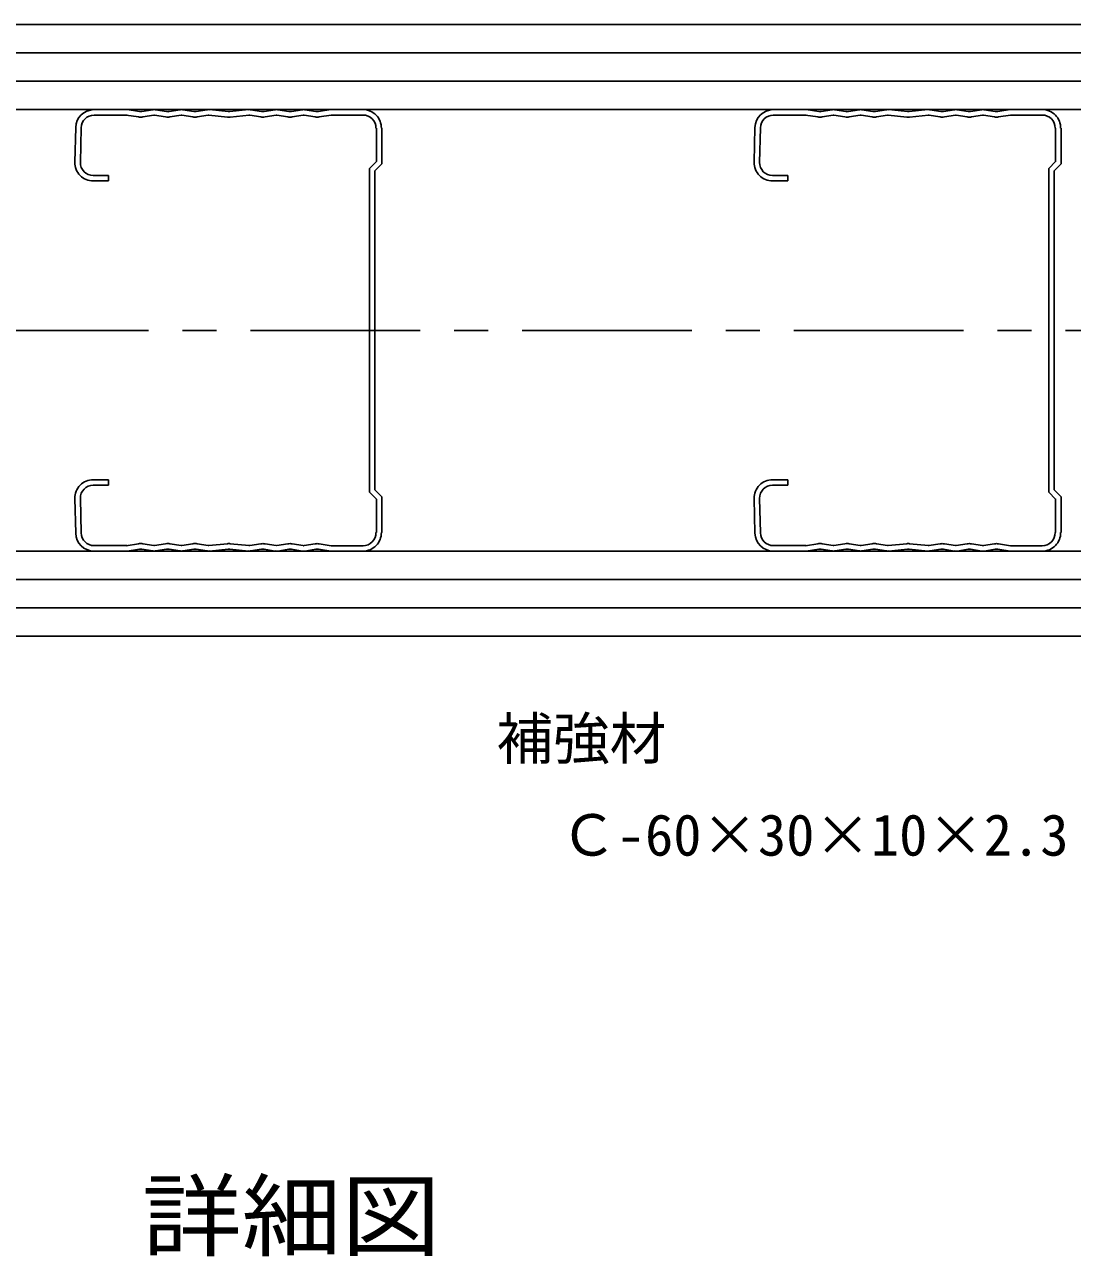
# Model space of a CAD drawing. Units: millimetres on the paper, enlarged 30 times, with parts at other scales. Extents: x -4126 to 4124, y -2920 to 2852.
# Drawn here: x 1846 to 2772, y -60 to 1028 of the extents above; entities that cross this region are included whole.
import ezdxf
from ezdxf.enums import TextEntityAlignment as Align

# ---------------------------------------------------------------- set-up
doc = ezdxf.new("R2010")
doc.units = ezdxf.units.MM
doc.header["$LTSCALE"] = 30
doc.linetypes.add('CHAIN1', pattern=[8, 5, -1, 1, -1])
doc.layers.add('2-6_文字', color=3, linetype='Continuous')
doc.styles.add('ＭＳ ゴシック', font='')
doc.styles.get('ＭＳ ゴシック').set_extended_font_data('MS Gothic')

msp = doc.modelspace()

# ---------------------------------------------------------------- linework, layer by layer
at = {"layer": '2-6_文字'}
for p, q in [((1106.53, 1028.17), (3251.43, 1028.17)), ((1106.53, 953.17), (3251.43, 953.17)), ((1907.67, 953.08), (1936.83, 953.09)), ((1907.67, 948.28), (1936.84, 948.29)), ((1936.09, 948.35), (1947.04, 946.63)), ((1936.83, 953.09), (1947.78, 951.37)), ((1949.98, 951.38), (1959.72, 953)), ((1950.76, 946.65), (1960.51, 948.27)), ((1961.19, 948.27), (1970.94, 946.66)), ((1961.97, 953), (1971.72, 951.39)), ((1973.98, 951.39), (1983.72, 953.01)), ((1974.76, 946.66), (1984.51, 948.28)), ((1985.19, 948.28), (1994.94, 946.67)), ((1985.97, 953.01), (1995.72, 951.4)), ((1997.98, 951.4), (2007.72, 953.02)), ((1998.76, 946.67), (2008.51, 948.28)), ((2009.07, 948.3), (2025.64, 946.58)), ((2009.56, 953.08), (2026.13, 951.36)), ((2044.13, 953.09), (2027.56, 951.36)), ((2044.63, 948.31), (2028.06, 946.58)), ((2054.94, 946.69), (2045.19, 948.3)), ((2055.72, 951.42), (2045.97, 953.03)), ((2067.72, 953.04), (2057.98, 951.42)), ((2068.51, 948.31), (2058.76, 946.69)), ((2078.94, 946.69), (2069.19, 948.31)), ((2079.72, 951.43), (2069.97, 953.04)), ((2091.72, 953.05), (2081.98, 951.43)), ((2092.51, 948.31), (2082.76, 946.7)), ((2102.94, 946.7), (2093.19, 948.31)), ((2103.72, 951.44), (2093.97, 953.05)), ((2116.86, 953.15), (2105.92, 951.43)), ((2117.23, 948.35), (2106.66, 946.69)), ((2116.86, 953.15), (2145.26, 953.16)), ((2117.23, 948.35), (2145.26, 948.36)), ((2507.67, 953.08), (2536.83, 953.09)), ((2507.67, 948.28), (2536.84, 948.29)), ((2536.09, 948.35), (2547.04, 946.63)), ((2536.83, 953.09), (2547.78, 951.37)), ((2549.98, 951.38), (2559.72, 953)), ((2550.76, 946.65), (2560.51, 948.27)), ((2561.19, 948.27), (2570.94, 946.66)), ((2561.97, 953), (2571.72, 951.39)), ((2573.98, 951.39), (2583.72, 953.01)), ((2574.76, 946.66), (2584.51, 948.28)), ((2585.19, 948.28), (2594.94, 946.67)), ((2585.97, 953.01), (2595.72, 951.4)), ((2597.98, 951.4), (2607.72, 953.02)), ((2598.76, 946.67), (2608.51, 948.28)), ((2609.07, 948.3), (2625.64, 946.58)), ((2609.56, 953.08), (2626.13, 951.36)), ((2644.13, 953.09), (2627.56, 951.36)), ((2644.63, 948.31), (2628.06, 946.58)), ((2654.94, 946.69), (2645.19, 948.3)), ((2655.72, 951.42), (2645.97, 953.03)), ((2667.72, 953.04), (2657.98, 951.42)), ((2668.51, 948.31), (2658.76, 946.69)), ((2678.94, 946.69), (2669.19, 948.31)), ((2679.72, 951.43), (2669.97, 953.04)), ((2691.72, 953.05), (2681.98, 951.43)), ((2692.51, 948.31), (2682.76, 946.7)), ((2702.94, 946.7), (2693.19, 948.31)), ((2703.72, 951.44), (2693.97, 953.05)), ((2716.86, 953.15), (2705.92, 951.43)), ((2717.23, 948.35), (2706.66, 946.69)), ((2716.86, 953.15), (2745.26, 953.16)), ((2717.23, 948.35), (2745.26, 948.36)), ((1891.48, 937.24), (1890.78, 906.64)), ((1896.27, 937.14), (1895.58, 906.54)), ((2161.83, 936.59), (2161.83, 905.17)), ((2491.48, 937.24), (2490.78, 906.64)), ((2496.27, 937.14), (2495.58, 906.54)), ((2761.83, 936.59), (2761.83, 905.17)), ((2161.83, 905.17), (2155.83, 899.17)), ((2761.83, 905.17), (2755.83, 899.17)), ((1906.98, 894.88), (1920.41, 894.88)), ((1920.41, 894.88), (1920.41, 890.08)), ((2151.03, 901.15), (2151.03, 623.17)), ((2155.83, 899.17), (2155.83, 623.17)), ((2506.98, 894.88), (2520.41, 894.88)), ((2520.41, 894.88), (2520.41, 890.08)), ((2751.03, 901.15), (2751.03, 623.17)), ((2755.83, 899.17), (2755.83, 623.17)), ((1906.98, 890.08), (1920.41, 890.08)), ((2506.98, 890.08), (2520.41, 890.08)), ((1906.98, 626.25), (1920.41, 626.25)), ((1906.98, 621.45), (1920.41, 621.45)), ((1920.41, 621.45), (1920.41, 626.25)), ((2151.03, 615.18), (2151.03, 623.17)), ((2155.83, 617.17), (2155.83, 623.17)), ((2506.98, 626.25), (2520.41, 626.25)), ((2506.98, 621.45), (2520.41, 621.45)), ((2520.41, 621.45), (2520.41, 626.25)), ((2751.03, 615.18), (2751.03, 623.17)), ((2755.83, 617.17), (2755.83, 623.17)), ((1891.48, 579.09), (1890.78, 609.69)), ((1896.27, 579.2), (1895.58, 609.8)), ((2161.83, 611.17), (2155.83, 617.17)), ((2161.83, 579.74), (2161.83, 611.17)), ((2491.48, 579.09), (2490.78, 609.69)), ((2496.27, 579.2), (2495.58, 609.8)), ((2761.83, 611.17), (2755.83, 617.17)), ((2761.83, 579.74), (2761.83, 611.17)), ((1907.67, 568.05), (1936.84, 568.04)), ((1936.09, 567.99), (1947.04, 569.7)), ((1950.76, 569.68), (1960.51, 568.06)), ((1961.19, 568.06), (1970.94, 569.68)), ((1974.76, 569.67), (1984.51, 568.06)), ((1985.19, 568.06), (1994.94, 569.67)), ((1998.76, 569.67), (2008.51, 568.05)), ((2009.07, 568.03), (2025.64, 569.75)), ((2044.63, 568.02), (2028.06, 569.75)), ((2054.94, 569.65), (2045.19, 568.03)), ((2068.51, 568.03), (2058.76, 569.64)), ((2078.94, 569.64), (2069.19, 568.03)), ((2092.51, 568.02), (2082.76, 569.64)), ((2102.94, 569.63), (2093.19, 568.02)), ((2117.23, 567.98), (2106.66, 569.64)), ((2117.23, 567.98), (2145.26, 567.97)), ((2507.67, 568.05), (2536.84, 568.04)), ((2536.09, 567.99), (2547.04, 569.7)), ((2550.76, 569.68), (2560.51, 568.06)), ((2561.19, 568.06), (2570.94, 569.68)), ((2574.76, 569.67), (2584.51, 568.06)), ((2585.19, 568.06), (2594.94, 569.67)), ((2598.76, 569.67), (2608.51, 568.05)), ((2609.07, 568.03), (2625.64, 569.75)), ((2644.63, 568.02), (2628.06, 569.75)), ((2654.94, 569.65), (2645.19, 568.03)), ((2668.51, 568.03), (2658.76, 569.64)), ((2678.94, 569.64), (2669.19, 568.03)), ((2692.51, 568.02), (2682.76, 569.64)), ((2702.94, 569.63), (2693.19, 568.02)), ((2717.23, 567.98), (2706.66, 569.64)), ((2717.23, 567.98), (2745.26, 567.97)), ((1106.53, 563.17), (3251.43, 563.17)), ((1907.67, 563.25), (1936.83, 563.24)), ((1936.83, 563.24), (1947.78, 564.96)), ((1949.98, 564.95), (1959.72, 563.33)), ((1961.97, 563.33), (1971.72, 564.94)), ((1973.98, 564.94), (1983.72, 563.32)), ((1985.97, 563.32), (1995.72, 564.93)), ((1997.98, 564.93), (2007.72, 563.31)), ((2009.56, 563.26), (2026.13, 564.98)), ((2044.13, 563.24), (2027.56, 564.98)), ((2055.72, 564.91), (2045.97, 563.3)), ((2067.72, 563.29), (2057.98, 564.91)), ((2079.72, 564.9), (2069.97, 563.29)), ((2091.72, 563.28), (2081.98, 564.9)), ((2103.72, 564.89), (2093.97, 563.28)), ((2116.86, 563.18), (2105.92, 564.9)), ((2116.86, 563.18), (2145.26, 563.17)), ((2507.67, 563.25), (2536.83, 563.24)), ((2536.83, 563.24), (2547.78, 564.96)), ((2549.98, 564.95), (2559.72, 563.33)), ((2561.97, 563.33), (2571.72, 564.94)), ((2573.98, 564.94), (2583.72, 563.32)), ((2585.97, 563.32), (2595.72, 564.93)), ((2597.98, 564.93), (2607.72, 563.31)), ((2609.56, 563.26), (2626.13, 564.98)), ((2644.13, 563.24), (2627.56, 564.98)), ((2655.72, 564.91), (2645.97, 563.3)), ((2667.72, 563.29), (2657.98, 564.91)), ((2679.72, 564.9), (2669.97, 563.29)), ((2691.72, 563.28), (2681.98, 564.9)), ((2703.72, 564.89), (2693.97, 563.28)), ((2716.86, 563.18), (2705.92, 564.9)), ((2716.86, 563.18), (2745.26, 563.17)), ((1106.53, 488.17), (3251.43, 488.17))]:
    msp.add_line(p, q, dxfattribs=at)
at = {"layer": '2-6_文字', "color": 4}
for p, q in [((1106.53, 1003.17), (3251.43, 1003.17)), ((1106.53, 978.17), (3251.43, 978.17)), ((1106.53, 538.17), (3251.43, 538.17)), ((1106.53, 513.17), (3251.43, 513.17))]:
    msp.add_line(p, q, dxfattribs=at)
at = {"layer": '2-6_文字', "color": 4, "linetype": 'CHAIN1'}
msp.add_line((1085.78, 758.17), (3728.42, 758.17), dxfattribs=at)
at = {"layer": '2-6_文字'}
for points in [[(2157.03, 936.59), (2157.03, 907.15), (2151.03, 901.15)], [(2757.03, 936.59), (2757.03, 907.15), (2751.03, 901.15)], [(2157.03, 579.74), (2157.03, 609.18), (2151.03, 615.18)], [(2757.03, 579.74), (2757.03, 609.18), (2751.03, 615.18)]]:
    msp.add_lwpolyline(points, dxfattribs=at)
for centre, radius, start, end in [((1907.67, 936.88), 16.2, 90.01999, 178.69998), ((1907.67, 936.88), 11.4, 90.01999, 178.69998), ((1948.85, 958.19), 11.7, 261.10429, 270.01999), ((1948.85, 958.19), 6.9, 261.10429, 270.01999), ((1948.85, 958.19), 6.9, 270.01999, 279.42708), ((1948.85, 958.19), 11.7, 270.01999, 279.42708), ((1960.85, 946.2), 6.9, 90.01999, 99.42708), ((1960.85, 946.2), 2.1, 90.01999, 99.42708), ((1960.85, 946.2), 6.9, 80.6129, 90.01999), ((1960.85, 946.2), 2.1, 80.6129, 90.01999), ((1972.84, 958.2), 11.7, 260.6129, 270.01999), ((1972.84, 958.2), 6.9, 260.6129, 270.01999), ((1972.84, 958.2), 6.9, 270.01999, 279.42708), ((1972.84, 958.2), 11.7, 270.01999, 279.42708), ((1984.85, 946.2), 6.9, 90.01999, 99.42708), ((1984.85, 946.2), 2.1, 90.01999, 99.42708), ((1984.85, 946.2), 6.9, 80.6129, 90.01999), ((1984.85, 946.2), 2.1, 80.6129, 90.01999), ((1996.84, 958.21), 11.7, 260.6129, 270.01999), ((1996.84, 958.21), 6.9, 260.6129, 270.01999), ((1996.84, 958.21), 6.9, 270.01999, 279.42708), ((1996.84, 958.21), 11.7, 270.01999, 279.42708), ((2008.85, 946.21), 6.9, 90.01999, 99.42708), ((2008.85, 946.21), 2.1, 90.01999, 99.42708), ((2008.85, 946.21), 6.9, 80.6129, 90.01999), ((2008.85, 946.21), 2.1, 80.6129, 90.01999), ((2026.84, 958.22), 11.7, 264.07425, 270.01999), ((2026.84, 958.22), 6.9, 264.07425, 270.01999), ((2026.84, 958.22), 6.9, 270.01999, 275.96571), ((2026.84, 958.22), 11.7, 270.01999, 275.96571), ((2044.85, 946.23), 6.9, 90.01999, 99.42708), ((2044.85, 946.23), 2.1, 90.01999, 99.42708), ((2044.85, 946.23), 6.9, 80.6129, 90.01999), ((2044.85, 946.23), 2.1, 80.6129, 90.01999), ((2056.84, 958.23), 11.7, 260.6129, 270.01999), ((2056.84, 958.23), 6.9, 260.6129, 270.01999), ((2056.84, 958.23), 6.9, 270.01999, 279.42708), ((2056.84, 958.23), 11.7, 270.01999, 279.42708), ((2068.85, 946.23), 6.9, 90.01999, 99.42708), ((2068.85, 946.23), 2.1, 90.01999, 99.42708), ((2068.85, 946.23), 6.9, 80.6129, 90.01999), ((2068.85, 946.23), 2.1, 80.6129, 90.01999), ((2080.84, 958.24), 11.7, 260.6129, 270.01999), ((2080.84, 958.24), 6.9, 260.6129, 270.01999), ((2080.84, 958.24), 6.9, 270.01999, 279.42708), ((2080.84, 958.24), 11.7, 270.01999, 279.42708), ((2092.85, 946.24), 6.9, 90.01999, 99.42708), ((2092.85, 946.24), 2.1, 90.01999, 99.42708), ((2092.85, 946.24), 6.9, 80.6129, 90.01999), ((2092.85, 946.24), 2.1, 80.6129, 90.01999), ((2104.84, 958.25), 11.7, 260.6129, 270.01999), ((2104.84, 958.25), 6.9, 260.6129, 270.01999), ((2104.84, 958.25), 6.9, 270.01999, 278.93567), ((2104.84, 958.25), 11.7, 270.01999, 278.93567), ((2145.26, 936.96), 16.2, 358.69998, 90.01999), ((2145.26, 936.96), 11.4, 358.69998, 90.01999), ((2507.67, 936.88), 16.2, 90.01999, 178.69998), ((2507.67, 936.88), 11.4, 90.01999, 178.69998), ((2548.85, 958.19), 11.7, 261.10429, 270.01999), ((2548.85, 958.19), 6.9, 261.10429, 270.01999), ((2548.85, 958.19), 6.9, 270.01999, 279.42708), ((2548.85, 958.19), 11.7, 270.01999, 279.42708), ((2560.85, 946.2), 6.9, 90.01999, 99.42708), ((2560.85, 946.2), 2.1, 90.01999, 99.42708), ((2560.85, 946.2), 6.9, 80.6129, 90.01999), ((2560.85, 946.2), 2.1, 80.6129, 90.01999), ((2572.84, 958.2), 11.7, 260.6129, 270.01999), ((2572.84, 958.2), 6.9, 260.6129, 270.01999), ((2572.84, 958.2), 6.9, 270.01999, 279.42708), ((2572.84, 958.2), 11.7, 270.01999, 279.42708), ((2584.85, 946.2), 6.9, 90.01999, 99.42708), ((2584.85, 946.2), 2.1, 90.01999, 99.42708), ((2584.85, 946.2), 6.9, 80.6129, 90.01999), ((2584.85, 946.2), 2.1, 80.6129, 90.01999), ((2596.84, 958.21), 11.7, 260.6129, 270.01999), ((2596.84, 958.21), 6.9, 260.6129, 270.01999), ((2596.84, 958.21), 6.9, 270.01999, 279.42708), ((2596.84, 958.21), 11.7, 270.01999, 279.42708), ((2608.85, 946.21), 6.9, 90.01999, 99.42708), ((2608.85, 946.21), 2.1, 90.01999, 99.42708), ((2608.85, 946.21), 6.9, 80.6129, 90.01999), ((2608.85, 946.21), 2.1, 80.6129, 90.01999), ((2626.84, 958.22), 11.7, 264.07425, 270.01999), ((2626.84, 958.22), 6.9, 264.07425, 270.01999), ((2626.84, 958.22), 6.9, 270.01999, 275.96571), ((2626.84, 958.22), 11.7, 270.01999, 275.96571), ((2644.85, 946.23), 6.9, 90.01999, 99.42708), ((2644.85, 946.23), 2.1, 90.01999, 99.42708), ((2644.85, 946.23), 6.9, 80.6129, 90.01999), ((2644.85, 946.23), 2.1, 80.6129, 90.01999), ((2656.84, 958.23), 11.7, 260.6129, 270.01999), ((2656.84, 958.23), 6.9, 260.6129, 270.01999), ((2656.84, 958.23), 6.9, 270.01999, 279.42708), ((2656.84, 958.23), 11.7, 270.01999, 279.42708), ((2668.85, 946.23), 6.9, 90.01999, 99.42708), ((2668.85, 946.23), 2.1, 90.01999, 99.42708), ((2668.85, 946.23), 6.9, 80.6129, 90.01999), ((2668.85, 946.23), 2.1, 80.6129, 90.01999), ((2680.84, 958.24), 11.7, 260.6129, 270.01999), ((2680.84, 958.24), 6.9, 260.6129, 270.01999), ((2680.84, 958.24), 6.9, 270.01999, 279.42708), ((2680.84, 958.24), 11.7, 270.01999, 279.42708), ((2692.85, 946.24), 6.9, 90.01999, 99.42708), ((2692.85, 946.24), 2.1, 90.01999, 99.42708), ((2692.85, 946.24), 6.9, 80.6129, 90.01999), ((2692.85, 946.24), 2.1, 80.6129, 90.01999), ((2704.84, 958.25), 11.7, 260.6129, 270.01999), ((2704.84, 958.25), 6.9, 260.6129, 270.01999), ((2704.84, 958.25), 6.9, 270.01999, 278.93567), ((2704.84, 958.25), 11.7, 270.01999, 278.93567), ((2745.26, 936.96), 16.2, 358.69998, 90.01999), ((2745.26, 936.96), 11.4, 358.69998, 90.01999), ((1906.98, 906.28), 16.2, 178.69998, 270.01999), ((1906.98, 906.28), 11.4, 178.69998, 270.01999), ((2506.98, 906.28), 16.2, 178.69998, 270.01999), ((2506.98, 906.28), 11.4, 178.69998, 270.01999), ((1906.98, 610.05), 16.2, 89.97998, 181.29999), ((1906.98, 610.05), 11.4, 89.97998, 181.29999), ((2506.98, 610.05), 16.2, 89.97998, 181.29999), ((2506.98, 610.05), 11.4, 89.97998, 181.29999), ((1907.67, 579.45), 16.2, 181.29999, 269.97998), ((1907.67, 579.45), 11.4, 181.29999, 269.97998), ((2145.26, 579.37), 16.2, 269.97998, 1.29999), ((2145.26, 579.37), 11.4, 269.97998, 1.29999), ((2507.67, 579.45), 16.2, 181.29999, 269.97998), ((2507.67, 579.45), 11.4, 181.29999, 269.97998), ((2745.26, 579.37), 16.2, 269.97998, 1.29999), ((2745.26, 579.37), 11.4, 269.97998, 1.29999), ((1948.85, 558.14), 11.7, 89.97998, 98.89566), ((1948.85, 558.14), 11.7, 80.57289, 89.97998), ((1960.85, 570.14), 2.1, 260.57289, 269.97998), ((1960.85, 570.14), 2.1, 269.97998, 279.38707), ((1972.84, 558.13), 11.7, 89.97998, 99.38707), ((1972.84, 558.13), 11.7, 80.57289, 89.97998), ((1984.85, 570.13), 2.1, 260.57289, 269.97998), ((1984.85, 570.13), 2.1, 269.97998, 279.38707), ((1996.84, 558.12), 11.7, 89.97998, 99.38707), ((1996.84, 558.12), 11.7, 80.57289, 89.97998), ((2008.85, 570.12), 2.1, 260.57289, 269.97998), ((2008.85, 570.12), 2.1, 269.97998, 279.38707), ((2026.84, 558.11), 11.7, 89.97998, 95.9257), ((2026.84, 558.11), 11.7, 84.03426, 89.97998), ((2044.85, 570.11), 2.1, 260.57289, 269.97998), ((2044.85, 570.11), 2.1, 269.97998, 279.38707), ((2056.84, 558.1), 11.7, 89.97998, 99.38707), ((2056.84, 558.1), 11.7, 80.57289, 89.97998), ((2068.85, 570.1), 2.1, 260.57289, 269.97998), ((2068.85, 570.1), 2.1, 269.97998, 279.38707), ((2080.84, 558.09), 11.7, 89.97998, 99.38707), ((2080.84, 558.09), 11.7, 80.57289, 89.97998), ((2092.85, 570.09), 2.1, 260.57289, 269.97998), ((2092.85, 570.09), 2.1, 269.97998, 279.38707), ((2104.84, 558.09), 11.7, 89.97998, 99.38707), ((2104.84, 558.09), 11.7, 81.0643, 89.97998), ((2548.85, 558.14), 11.7, 89.97998, 98.89566), ((2548.85, 558.14), 11.7, 80.57289, 89.97998), ((2560.85, 570.14), 2.1, 260.57289, 269.97998), ((2560.85, 570.14), 2.1, 269.97998, 279.38707), ((2572.84, 558.13), 11.7, 89.97998, 99.38707), ((2572.84, 558.13), 11.7, 80.57289, 89.97998), ((2584.85, 570.13), 2.1, 260.57289, 269.97998), ((2584.85, 570.13), 2.1, 269.97998, 279.38707), ((2596.84, 558.12), 11.7, 89.97998, 99.38707), ((2596.84, 558.12), 11.7, 80.57289, 89.97998), ((2608.85, 570.12), 2.1, 260.57289, 269.97998), ((2608.85, 570.12), 2.1, 269.97998, 279.38707), ((2626.84, 558.11), 11.7, 89.97998, 95.9257), ((2626.84, 558.11), 11.7, 84.03426, 89.97998), ((2644.85, 570.11), 2.1, 260.57289, 269.97998), ((2644.85, 570.11), 2.1, 269.97998, 279.38707), ((2656.84, 558.1), 11.7, 89.97998, 99.38707), ((2656.84, 558.1), 11.7, 80.57289, 89.97998), ((2668.85, 570.1), 2.1, 260.57289, 269.97998), ((2668.85, 570.1), 2.1, 269.97998, 279.38707), ((2680.84, 558.09), 11.7, 89.97998, 99.38707), ((2680.84, 558.09), 11.7, 80.57289, 89.97998), ((2692.85, 570.09), 2.1, 260.57289, 269.97998), ((2692.85, 570.09), 2.1, 269.97998, 279.38707), ((2704.84, 558.09), 11.7, 89.97998, 99.38707), ((2704.84, 558.09), 11.7, 81.0643, 89.97998), ((1948.85, 558.14), 6.9, 89.97998, 98.89566), ((1948.85, 558.14), 6.9, 80.57289, 89.97998), ((1960.85, 570.14), 6.9, 260.57289, 269.97998), ((1960.85, 570.14), 6.9, 269.97998, 279.38707), ((1972.84, 558.13), 6.9, 89.97998, 99.38707), ((1972.84, 558.13), 6.9, 80.57289, 89.97998), ((1984.85, 570.13), 6.9, 260.57289, 269.97998), ((1984.85, 570.13), 6.9, 269.97998, 279.38707), ((1996.84, 558.12), 6.9, 89.97998, 99.38707), ((1996.84, 558.12), 6.9, 80.57289, 89.97998), ((2008.85, 570.12), 6.9, 260.57289, 269.97998), ((2008.85, 570.12), 6.9, 269.97998, 279.38707), ((2026.84, 558.11), 6.9, 89.97998, 95.9257), ((2026.84, 558.11), 6.9, 84.03426, 89.97998), ((2044.85, 570.11), 6.9, 260.57289, 269.97998), ((2044.85, 570.11), 6.9, 269.97998, 279.38707), ((2056.84, 558.1), 6.9, 89.97998, 99.38707), ((2056.84, 558.1), 6.9, 80.57289, 89.97998), ((2068.85, 570.1), 6.9, 260.57289, 269.97998), ((2068.85, 570.1), 6.9, 269.97998, 279.38707), ((2080.84, 558.09), 6.9, 89.97998, 99.38707), ((2080.84, 558.09), 6.9, 80.57289, 89.97998), ((2092.85, 570.09), 6.9, 260.57289, 269.97998), ((2092.85, 570.09), 6.9, 269.97998, 279.38707), ((2104.84, 558.09), 6.9, 89.97998, 99.38707), ((2104.84, 558.09), 6.9, 81.0643, 89.97998), ((2548.85, 558.14), 6.9, 89.97998, 98.89566), ((2548.85, 558.14), 6.9, 80.57289, 89.97998), ((2560.85, 570.14), 6.9, 260.57289, 269.97998), ((2560.85, 570.14), 6.9, 269.97998, 279.38707), ((2572.84, 558.13), 6.9, 89.97998, 99.38707), ((2572.84, 558.13), 6.9, 80.57289, 89.97998), ((2584.85, 570.13), 6.9, 260.57289, 269.97998), ((2584.85, 570.13), 6.9, 269.97998, 279.38707), ((2596.84, 558.12), 6.9, 89.97998, 99.38707), ((2596.84, 558.12), 6.9, 80.57289, 89.97998), ((2608.85, 570.12), 6.9, 260.57289, 269.97998), ((2608.85, 570.12), 6.9, 269.97998, 279.38707), ((2626.84, 558.11), 6.9, 89.97998, 95.9257), ((2626.84, 558.11), 6.9, 84.03426, 89.97998), ((2644.85, 570.11), 6.9, 260.57289, 269.97998), ((2644.85, 570.11), 6.9, 269.97998, 279.38707), ((2656.84, 558.1), 6.9, 89.97998, 99.38707), ((2656.84, 558.1), 6.9, 80.57289, 89.97998), ((2668.85, 570.1), 6.9, 260.57289, 269.97998), ((2668.85, 570.1), 6.9, 269.97998, 279.38707), ((2680.84, 558.09), 6.9, 89.97998, 99.38707), ((2680.84, 558.09), 6.9, 80.57289, 89.97998), ((2692.85, 570.09), 6.9, 260.57289, 269.97998), ((2692.85, 570.09), 6.9, 269.97998, 279.38707), ((2704.84, 558.09), 6.9, 89.97998, 99.38707), ((2704.84, 558.09), 6.9, 81.0643, 89.97998)]:
    msp.add_arc(centre, radius, start, end, dxfattribs=at)

# ---------------------------------------------------------------- texts
at = {"layer": '2-6_文字', "color": 4, "style": 'ＭＳ ゴシック'}
for s, p in [('補強材', (2263.15, 368.37)), ('Ｃ-60×30×10×2.3', (2319.4, 283.22))]:
    msp.add_text(s, height=36.66, dxfattribs=at).set_placement(p, align=Align.BOTTOM_LEFT)
at = {"layer": '2-6_文字', "style": 'ＭＳ ゴシック', "width": 1.1}
msp.add_text('詳細図', height=58.65, dxfattribs=at).set_placement((1950.08, -70.87), align=Align.BOTTOM_LEFT)

doc.saveas('drawing.dxf')
